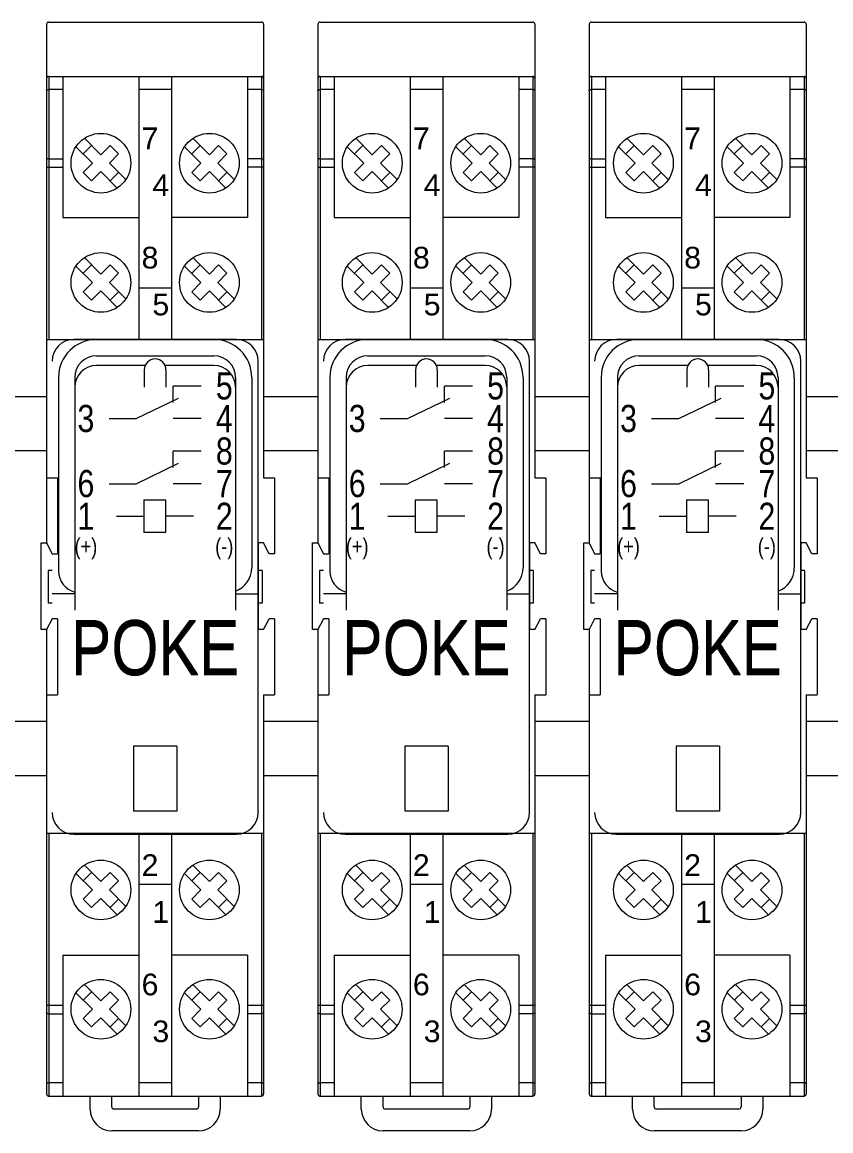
# Model space of a CAD drawing. Header units: millimetres. Extents: x 4137 to 6698, y 1400 to 3585.
# Drawn here: x 5981 to 6055.5, y 2978.6 to 3080.8 of the extents above; entities that cross this region are included whole.
import ezdxf

# ---------------------------------------------------------------- set-up
doc = ezdxf.new("R2010")
doc.units = ezdxf.units.MM
doc.layers.add('000-PI-Oprema', color=30, linetype='Continuous', lineweight=5)
doc.layers.add('000-SI-Oprema', color=30, linetype='Continuous', lineweight=0)
doc.layers.add('002-PI-Kabelska kanalica', color=150, linetype='Continuous')
doc.styles.add('NUOVO', font='txt.shx', dxfattribs={"width": 0.8, "height": 0.8})
doc.styles.get("Standard").update_dxf_attribs({"font": 'arial.ttf'})

msp = doc.modelspace()

# ---------------------------------------------------------------- linework, layer by layer
at = {"layer": '000-PI-Oprema', "color": 0, "linetype": 'ByBlock', "lineweight": 0}
for p, q in [((5997.5, 3047.22), (5994.9, 3047.22)), ((5994.9, 3045.72), (5994.9, 3047.22)), ((6022.5, 3047.22), (6019.9, 3047.22)), ((6019.9, 3045.72), (6019.9, 3047.22)), ((6047.5, 3047.22), (6044.9, 3047.22)), ((6044.9, 3045.72), (6044.9, 3047.22)), ((5991.5, 3044.22), (5995.4, 3046.12)), ((6016.5, 3044.22), (6020.4, 3046.12)), ((6041.5, 3044.22), (6045.4, 3046.12)), ((5989, 3044.22), (5991.5, 3044.22)), ((5997.5, 3044.22), (5994.9, 3044.22)), ((6014, 3044.22), (6016.5, 3044.22)), ((6022.5, 3044.22), (6019.9, 3044.22)), ((6039, 3044.22), (6041.5, 3044.22)), ((6047.5, 3044.22), (6044.9, 3044.22)), ((5997.5, 3041.22), (5994.9, 3041.22)), ((5994.9, 3039.72), (5994.9, 3041.22)), ((6022.5, 3041.22), (6019.9, 3041.22)), ((6019.9, 3039.72), (6019.9, 3041.22)), ((6047.5, 3041.22), (6044.9, 3041.22)), ((6044.9, 3039.72), (6044.9, 3041.22)), ((5991.5, 3038.22), (5995.4, 3040.12)), ((6016.5, 3038.22), (6020.4, 3040.12)), ((6041.5, 3038.22), (6045.4, 3040.12)), ((5989, 3038.22), (5991.5, 3038.22)), ((5997.5, 3038.22), (5994.9, 3038.22)), ((6014, 3038.22), (6016.5, 3038.22)), ((6022.5, 3038.22), (6019.9, 3038.22)), ((6039, 3038.22), (6041.5, 3038.22)), ((6047.5, 3038.22), (6044.9, 3038.22)), ((5992.2, 3036.72), (5992.2, 3033.72)), ((5992.2, 3036.72), (5994.2, 3036.72)), ((5994.2, 3036.72), (5994.2, 3033.72)), ((6017.2, 3036.72), (6017.2, 3033.72)), ((6017.2, 3036.72), (6019.2, 3036.72)), ((6019.2, 3036.72), (6019.2, 3033.72)), ((6042.2, 3036.72), (6042.2, 3033.72)), ((6042.2, 3036.72), (6044.2, 3036.72)), ((6044.2, 3036.72), (6044.2, 3033.72)), ((5989.7, 3035.22), (5992.2, 3035.22)), ((5996.8, 3035.22), (5994.2, 3035.22)), ((6014.7, 3035.22), (6017.2, 3035.22)), ((6021.8, 3035.22), (6019.2, 3035.22)), ((6039.7, 3035.22), (6042.2, 3035.22)), ((6046.8, 3035.22), (6044.2, 3035.22)), ((5994.2, 3033.72), (5992.2, 3033.72)), ((6019.2, 3033.72), (6017.2, 3033.72)), ((6044.2, 3033.72), (6042.2, 3033.72))]:
    msp.add_line(p, q, dxfattribs=at)
at = {"layer": '000-SI-Oprema', "color": 0, "linetype": 'ByBlock', "lineweight": 0}
for p, q in [((5983.25, 3080.57), (5983.25, 3032.77)), ((5983.45, 3080.77), (6003.05, 3080.77)), ((6003.25, 3080.57), (6003.25, 3038.77)), ((6008.25, 3080.57), (6008.25, 3032.77)), ((6008.45, 3080.77), (6028.05, 3080.77)), ((6028.25, 3080.57), (6028.25, 3038.77)), ((6033.25, 3080.57), (6033.25, 3032.77)), ((6033.45, 3080.77), (6053.05, 3080.77)), ((6053.25, 3080.57), (6053.25, 3038.77)), ((5983.45, 3075.77), (5983.45, 3051.52)), ((5983.45, 3075.77), (6003.05, 3075.77)), ((5984.75, 3075.77), (5984.75, 3062.77)), ((5991.75, 3075.77), (5991.75, 3051.52)), ((5994.75, 3075.77), (5994.75, 3051.52)), ((6001.75, 3075.77), (6001.75, 3062.77)), ((6003.05, 3075.77), (6003.05, 3051.52)), ((6008.45, 3075.77), (6008.45, 3051.52)), ((6008.45, 3075.77), (6028.05, 3075.77)), ((6009.75, 3075.77), (6009.75, 3062.77)), ((6016.75, 3075.77), (6016.75, 3051.52)), ((6019.75, 3075.77), (6019.75, 3051.52)), ((6026.75, 3075.77), (6026.75, 3062.77)), ((6028.05, 3075.77), (6028.05, 3051.52)), ((6033.45, 3075.77), (6033.45, 3051.52)), ((6033.45, 3075.77), (6053.05, 3075.77)), ((6034.75, 3075.77), (6034.75, 3062.77)), ((6041.75, 3075.77), (6041.75, 3051.52)), ((6044.75, 3075.77), (6044.75, 3051.52)), ((6051.75, 3075.77), (6051.75, 3062.77)), ((6053.05, 3075.77), (6053.05, 3051.52)), ((5984.75, 3074.55), (5983.45, 3074.55)), ((5994.75, 3074.55), (5991.75, 3074.55)), ((6003.05, 3074.55), (6001.75, 3074.55)), ((6009.75, 3074.55), (6008.45, 3074.55)), ((6019.75, 3074.55), (6016.75, 3074.55)), ((6028.05, 3074.55), (6026.75, 3074.55)), ((6034.75, 3074.55), (6033.45, 3074.55)), ((6044.75, 3074.55), (6041.75, 3074.55)), ((6053.05, 3074.55), (6051.75, 3074.55)), ((5985.95, 3069.28), (5987.47, 3067.77)), ((5986.62, 3068.62), (5987.4, 3069.39)), ((5986.73, 3070.06), (5988.25, 3068.55)), ((5988.25, 3068.55), (5989.1, 3069.39)), ((5989.1, 3069.39), (5989.87, 3068.62)), ((5995.95, 3069.28), (5997.47, 3067.77)), ((5996.62, 3068.62), (5997.4, 3069.39)), ((5996.73, 3070.06), (5998.25, 3068.55)), ((5998.25, 3068.55), (5999.1, 3069.39)), ((5999.1, 3069.39), (5999.87, 3068.62)), ((6010.95, 3069.28), (6012.47, 3067.77)), ((6011.62, 3068.62), (6012.4, 3069.39)), ((6011.73, 3070.06), (6013.25, 3068.55)), ((6013.25, 3068.55), (6014.1, 3069.39)), ((6014.1, 3069.39), (6014.87, 3068.62)), ((6020.95, 3069.28), (6022.47, 3067.77)), ((6021.62, 3068.62), (6022.4, 3069.39)), ((6021.73, 3070.06), (6023.25, 3068.55)), ((6023.25, 3068.55), (6024.1, 3069.39)), ((6024.1, 3069.39), (6024.87, 3068.62)), ((6035.95, 3069.28), (6037.47, 3067.77)), ((6036.62, 3068.62), (6037.4, 3069.39)), ((6036.73, 3070.06), (6038.25, 3068.55)), ((6038.25, 3068.55), (6039.1, 3069.39)), ((6039.1, 3069.39), (6039.87, 3068.62)), ((6045.95, 3069.28), (6047.47, 3067.77)), ((6046.62, 3068.62), (6047.4, 3069.39)), ((6046.73, 3070.06), (6048.25, 3068.55)), ((6048.25, 3068.55), (6049.1, 3069.39)), ((6049.1, 3069.39), (6049.87, 3068.62)), ((5983.45, 3068.18), (5984.75, 3068.18)), ((5989.03, 3067.77), (5989.87, 3068.62)), ((5999.03, 3067.77), (5999.87, 3068.62)), ((6003.05, 3068.18), (6001.75, 3068.18)), ((6008.45, 3068.18), (6009.75, 3068.18)), ((6014.03, 3067.77), (6014.87, 3068.62)), ((6024.03, 3067.77), (6024.87, 3068.62)), ((6028.05, 3068.18), (6026.75, 3068.18)), ((6033.45, 3068.18), (6034.75, 3068.18)), ((6039.03, 3067.77), (6039.87, 3068.62)), ((6049.03, 3067.77), (6049.87, 3068.62)), ((6053.05, 3068.18), (6051.75, 3068.18)), ((5983.25, 3067.39), (5984.75, 3067.39)), ((5986.62, 3066.92), (5987.47, 3067.77)), ((5989.03, 3067.77), (5990.54, 3066.25)), ((5996.62, 3066.92), (5997.47, 3067.77)), ((5999.03, 3067.77), (6000.54, 3066.25)), ((6003.25, 3067.39), (6001.75, 3067.39)), ((6008.25, 3067.39), (6009.75, 3067.39)), ((6011.62, 3066.92), (6012.47, 3067.77)), ((6014.03, 3067.77), (6015.54, 3066.25)), ((6021.62, 3066.92), (6022.47, 3067.77)), ((6024.03, 3067.77), (6025.54, 3066.25)), ((6028.25, 3067.39), (6026.75, 3067.39)), ((6033.25, 3067.39), (6034.75, 3067.39)), ((6036.62, 3066.92), (6037.47, 3067.77)), ((6039.03, 3067.77), (6040.54, 3066.25)), ((6046.62, 3066.92), (6047.47, 3067.77)), ((6049.03, 3067.77), (6050.54, 3066.25)), ((6053.25, 3067.39), (6051.75, 3067.39)), ((5986.62, 3066.92), (5987.4, 3066.14)), ((5987.4, 3066.14), (5988.25, 3066.99)), ((5988.25, 3066.99), (5989.76, 3065.47)), ((5989.1, 3066.14), (5989.87, 3066.92)), ((5996.62, 3066.92), (5997.4, 3066.14)), ((5997.4, 3066.14), (5998.25, 3066.99)), ((5998.25, 3066.99), (5999.76, 3065.47)), ((5999.1, 3066.14), (5999.87, 3066.92)), ((6011.62, 3066.92), (6012.4, 3066.14)), ((6012.4, 3066.14), (6013.25, 3066.99)), ((6013.25, 3066.99), (6014.76, 3065.47)), ((6014.1, 3066.14), (6014.87, 3066.92)), ((6021.62, 3066.92), (6022.4, 3066.14)), ((6022.4, 3066.14), (6023.25, 3066.99)), ((6023.25, 3066.99), (6024.76, 3065.47)), ((6024.1, 3066.14), (6024.87, 3066.92)), ((6036.62, 3066.92), (6037.4, 3066.14)), ((6037.4, 3066.14), (6038.25, 3066.99)), ((6038.25, 3066.99), (6039.76, 3065.47)), ((6039.1, 3066.14), (6039.87, 3066.92)), ((6046.62, 3066.92), (6047.4, 3066.14)), ((6047.4, 3066.14), (6048.25, 3066.99)), ((6048.25, 3066.99), (6049.76, 3065.47)), ((6049.1, 3066.14), (6049.87, 3066.92)), ((5984.75, 3062.77), (5991.75, 3062.77)), ((6001.75, 3062.77), (5994.75, 3062.77)), ((6009.75, 3062.77), (6016.75, 3062.77)), ((6026.75, 3062.77), (6019.75, 3062.77)), ((6034.75, 3062.77), (6041.75, 3062.77)), ((6051.75, 3062.77), (6044.75, 3062.77)), ((5986.73, 3059.06), (5988.25, 3057.55)), ((5996.73, 3059.06), (5998.25, 3057.55)), ((6011.73, 3059.06), (6013.25, 3057.55)), ((6021.73, 3059.06), (6023.25, 3057.55)), ((6036.73, 3059.06), (6038.25, 3057.55)), ((6046.73, 3059.06), (6048.25, 3057.55)), ((5985.95, 3058.28), (5987.47, 3056.77)), ((5986.62, 3057.62), (5987.4, 3058.39)), ((5988.25, 3057.55), (5989.1, 3058.39)), ((5989.1, 3058.39), (5989.87, 3057.62)), ((5995.95, 3058.28), (5997.47, 3056.77)), ((5996.62, 3057.62), (5997.4, 3058.39)), ((5998.25, 3057.55), (5999.1, 3058.39)), ((5999.1, 3058.39), (5999.87, 3057.62)), ((6010.95, 3058.28), (6012.47, 3056.77)), ((6011.62, 3057.62), (6012.4, 3058.39)), ((6013.25, 3057.55), (6014.1, 3058.39)), ((6014.1, 3058.39), (6014.87, 3057.62)), ((6020.95, 3058.28), (6022.47, 3056.77)), ((6021.62, 3057.62), (6022.4, 3058.39)), ((6023.25, 3057.55), (6024.1, 3058.39)), ((6024.1, 3058.39), (6024.87, 3057.62)), ((6035.95, 3058.28), (6037.47, 3056.77)), ((6036.62, 3057.62), (6037.4, 3058.39)), ((6038.25, 3057.55), (6039.1, 3058.39)), ((6039.1, 3058.39), (6039.87, 3057.62)), ((6045.95, 3058.28), (6047.47, 3056.77)), ((6046.62, 3057.62), (6047.4, 3058.39)), ((6048.25, 3057.55), (6049.1, 3058.39)), ((6049.1, 3058.39), (6049.87, 3057.62)), ((5989.03, 3056.77), (5989.87, 3057.62)), ((5999.03, 3056.77), (5999.87, 3057.62)), ((6014.03, 3056.77), (6014.87, 3057.62)), ((6024.03, 3056.77), (6024.87, 3057.62)), ((6039.03, 3056.77), (6039.87, 3057.62)), ((6049.03, 3056.77), (6049.87, 3057.62)), ((5986.62, 3055.92), (5987.47, 3056.77)), ((5986.62, 3055.92), (5987.4, 3055.14)), ((5987.4, 3055.14), (5988.25, 3055.99)), ((5988.25, 3055.99), (5989.76, 3054.47)), ((5989.03, 3056.77), (5990.54, 3055.25)), ((5989.1, 3055.14), (5989.87, 3055.92)), ((5994.75, 3056.25), (5991.75, 3056.25)), ((5996.62, 3055.92), (5997.47, 3056.77)), ((5996.62, 3055.92), (5997.4, 3055.14)), ((5997.4, 3055.14), (5998.25, 3055.99)), ((5998.25, 3055.99), (5999.76, 3054.47)), ((5999.03, 3056.77), (6000.54, 3055.25)), ((5999.1, 3055.14), (5999.87, 3055.92)), ((6011.62, 3055.92), (6012.47, 3056.77)), ((6011.62, 3055.92), (6012.4, 3055.14)), ((6012.4, 3055.14), (6013.25, 3055.99)), ((6013.25, 3055.99), (6014.76, 3054.47)), ((6014.03, 3056.77), (6015.54, 3055.25)), ((6014.1, 3055.14), (6014.87, 3055.92)), ((6019.75, 3056.25), (6016.75, 3056.25)), ((6021.62, 3055.92), (6022.47, 3056.77)), ((6021.62, 3055.92), (6022.4, 3055.14)), ((6022.4, 3055.14), (6023.25, 3055.99)), ((6023.25, 3055.99), (6024.76, 3054.47)), ((6024.03, 3056.77), (6025.54, 3055.25)), ((6024.1, 3055.14), (6024.87, 3055.92)), ((6036.62, 3055.92), (6037.47, 3056.77)), ((6036.62, 3055.92), (6037.4, 3055.14)), ((6037.4, 3055.14), (6038.25, 3055.99)), ((6038.25, 3055.99), (6039.76, 3054.47)), ((6039.03, 3056.77), (6040.54, 3055.25)), ((6039.1, 3055.14), (6039.87, 3055.92)), ((6044.75, 3056.25), (6041.75, 3056.25)), ((6046.62, 3055.92), (6047.47, 3056.77)), ((6046.62, 3055.92), (6047.4, 3055.14)), ((6047.4, 3055.14), (6048.25, 3055.99)), ((6048.25, 3055.99), (6049.76, 3054.47)), ((6049.03, 3056.77), (6050.54, 3055.25)), ((6049.1, 3055.14), (6049.87, 3055.92)), ((5983.25, 3051.52), (6003.25, 3051.52)), ((6000.75, 3051.52), (5985.75, 3051.52)), ((6000.75, 3051.52), (5985.75, 3051.52)), ((5987.85, 3051.52), (5998.65, 3051.52)), ((5987.85, 3051.52), (5998.65, 3051.52)), ((6008.25, 3051.52), (6028.25, 3051.52)), ((6025.75, 3051.52), (6010.75, 3051.52)), ((6025.75, 3051.52), (6010.75, 3051.52)), ((6012.85, 3051.52), (6023.65, 3051.52)), ((6012.85, 3051.52), (6023.65, 3051.52)), ((6033.25, 3051.52), (6053.25, 3051.52)), ((6050.75, 3051.52), (6035.75, 3051.52)), ((6050.75, 3051.52), (6035.75, 3051.52)), ((6037.85, 3051.52), (6048.65, 3051.52)), ((6037.85, 3051.52), (6048.65, 3051.52)), ((5987.85, 3050.02), (5998.65, 3050.02)), ((6012.85, 3050.02), (6023.65, 3050.02)), ((6037.85, 3050.02), (6048.65, 3050.02)), ((5992.33, 3049.12), (5987.85, 3049.12)), ((5992.25, 3048.72), (5992.25, 3047.12)), ((5998.65, 3049.12), (5994.16, 3049.12)), ((5994.25, 3048.72), (5994.25, 3047.12)), ((6002.75, 3007.92), (6002.75, 3049.52)), ((6002.75, 3007.92), (6002.75, 3049.52)), ((6017.33, 3049.12), (6012.85, 3049.12)), ((6017.25, 3048.72), (6017.25, 3047.12)), ((6023.65, 3049.12), (6019.16, 3049.12)), ((6019.25, 3048.72), (6019.25, 3047.12)), ((6027.75, 3007.92), (6027.75, 3049.52)), ((6027.75, 3007.92), (6027.75, 3049.52)), ((6042.33, 3049.12), (6037.85, 3049.12)), ((6042.25, 3048.72), (6042.25, 3047.12)), ((6048.65, 3049.12), (6044.16, 3049.12)), ((6044.25, 3048.72), (6044.25, 3047.12)), ((6052.75, 3007.92), (6052.75, 3049.52)), ((6052.75, 3007.92), (6052.75, 3049.52)), ((5984.35, 3048.02), (5984.35, 3030.17)), ((5985.85, 3048.02), (5985.85, 3030.17)), ((6000.65, 3048.02), (6000.65, 3030.47)), ((6002.15, 3048.02), (6002.15, 3030.47)), ((6009.35, 3048.02), (6009.35, 3030.17)), ((6010.85, 3048.02), (6010.85, 3030.17)), ((6025.65, 3048.02), (6025.65, 3030.47)), ((6027.15, 3048.02), (6027.15, 3030.47)), ((6034.35, 3048.02), (6034.35, 3030.17)), ((6035.85, 3048.02), (6035.85, 3030.17)), ((6050.65, 3048.02), (6050.65, 3030.47)), ((6052.15, 3048.02), (6052.15, 3030.47)), ((5985.85, 3047.12), (5985.85, 3026.57)), ((6000.65, 3047.12), (6000.65, 3026.57)), ((6010.85, 3047.12), (6010.85, 3026.57)), ((6025.65, 3047.12), (6025.65, 3026.57)), ((6035.85, 3047.12), (6035.85, 3026.57)), ((6050.65, 3047.12), (6050.65, 3026.57)), ((5983.25, 3038.77), (5984.25, 3038.77)), ((5984.25, 3038.77), (5984.25, 3031.77)), ((6003.25, 3038.77), (6004.25, 3038.77)), ((6004.25, 3038.77), (6004.25, 3031.77)), ((6008.25, 3038.77), (6009.25, 3038.77)), ((6009.25, 3038.77), (6009.25, 3031.77)), ((6028.25, 3038.77), (6029.25, 3038.77)), ((6029.25, 3038.77), (6029.25, 3031.77)), ((6033.25, 3038.77), (6034.25, 3038.77)), ((6034.25, 3038.77), (6034.25, 3031.77)), ((6053.25, 3038.77), (6054.25, 3038.77)), ((6054.25, 3038.77), (6054.25, 3031.77)), ((5982.75, 3024.77), (5982.75, 3032.77)), ((5982.75, 3032.77), (5983.25, 3032.77)), ((5983.25, 3032.77), (5983.75, 3031.77)), ((6002.75, 3032.77), (6002.75, 3024.77)), ((6003.25, 3032.77), (6002.75, 3032.77)), ((6003.75, 3031.77), (6003.25, 3032.77)), ((6007.75, 3024.77), (6007.75, 3032.77)), ((6007.75, 3032.77), (6008.25, 3032.77)), ((6008.25, 3032.77), (6008.75, 3031.77)), ((6027.75, 3032.77), (6027.75, 3024.77)), ((6028.25, 3032.77), (6027.75, 3032.77)), ((6028.75, 3031.77), (6028.25, 3032.77)), ((6032.75, 3024.77), (6032.75, 3032.77)), ((6032.75, 3032.77), (6033.25, 3032.77)), ((6033.25, 3032.77), (6033.75, 3031.77)), ((6052.75, 3032.77), (6052.75, 3024.77)), ((6053.25, 3032.77), (6052.75, 3032.77)), ((6053.75, 3031.77), (6053.25, 3032.77)), ((5983.75, 3031.77), (5984.25, 3031.77)), ((6004.25, 3031.77), (6003.75, 3031.77)), ((6008.75, 3031.77), (6009.25, 3031.77)), ((6029.25, 3031.77), (6028.75, 3031.77)), ((6033.75, 3031.77), (6034.25, 3031.77)), ((6054.25, 3031.77), (6053.75, 3031.77)), ((5983.4, 3030.22), (5983.4, 3027.22)), ((5983.75, 3030.22), (5983.4, 3030.22)), ((5983.4, 3030.22), (5983.4, 3027.22)), ((5983.75, 3030.22), (5983.4, 3030.22)), ((6003.1, 3030.22), (6002.75, 3030.22)), ((6003.1, 3030.22), (6002.75, 3030.22)), ((6003.1, 3030.22), (6003.1, 3027.22)), ((6003.1, 3030.22), (6003.1, 3027.22)), ((6008.4, 3030.22), (6008.4, 3027.22)), ((6008.75, 3030.22), (6008.4, 3030.22)), ((6008.4, 3030.22), (6008.4, 3027.22)), ((6008.75, 3030.22), (6008.4, 3030.22)), ((6028.1, 3030.22), (6027.75, 3030.22)), ((6028.1, 3030.22), (6027.75, 3030.22)), ((6028.1, 3030.22), (6028.1, 3027.22)), ((6028.1, 3030.22), (6028.1, 3027.22)), ((6033.4, 3030.22), (6033.4, 3027.22)), ((6033.75, 3030.22), (6033.4, 3030.22)), ((6033.4, 3030.22), (6033.4, 3027.22)), ((6033.75, 3030.22), (6033.4, 3030.22)), ((6053.1, 3030.22), (6052.75, 3030.22)), ((6053.1, 3030.22), (6052.75, 3030.22)), ((6053.1, 3030.22), (6053.1, 3027.22)), ((6053.1, 3030.22), (6053.1, 3027.22)), ((5983.75, 3027.22), (5983.4, 3027.22)), ((5983.75, 3027.22), (5983.4, 3027.22)), ((5985.85, 3028.07), (5983.75, 3028.07)), ((6000.65, 3028.07), (6002.75, 3028.07)), ((6003.1, 3027.22), (6002.75, 3027.22)), ((6003.1, 3027.22), (6002.75, 3027.22)), ((6008.75, 3027.22), (6008.4, 3027.22)), ((6008.75, 3027.22), (6008.4, 3027.22)), ((6010.85, 3028.07), (6008.75, 3028.07)), ((6025.65, 3028.07), (6027.75, 3028.07)), ((6028.1, 3027.22), (6027.75, 3027.22)), ((6028.1, 3027.22), (6027.75, 3027.22)), ((6033.75, 3027.22), (6033.4, 3027.22)), ((6033.75, 3027.22), (6033.4, 3027.22)), ((6035.85, 3028.07), (6033.75, 3028.07)), ((6050.65, 3028.07), (6052.75, 3028.07)), ((6053.1, 3027.22), (6052.75, 3027.22)), ((6053.1, 3027.22), (6052.75, 3027.22)), ((5983.75, 3025.77), (5983.25, 3024.77)), ((5984.25, 3025.77), (5983.75, 3025.77)), ((5984.25, 3025.77), (5984.25, 3018.77)), ((6003.25, 3024.77), (6003.75, 3025.77)), ((6004.25, 3025.77), (6003.75, 3025.77)), ((6004.25, 3025.77), (6004.25, 3018.77)), ((6008.75, 3025.77), (6008.25, 3024.77)), ((6009.25, 3025.77), (6008.75, 3025.77)), ((6009.25, 3025.77), (6009.25, 3018.77)), ((6028.25, 3024.77), (6028.75, 3025.77)), ((6029.25, 3025.77), (6028.75, 3025.77)), ((6029.25, 3025.77), (6029.25, 3018.77)), ((6033.75, 3025.77), (6033.25, 3024.77)), ((6034.25, 3025.77), (6033.75, 3025.77)), ((6034.25, 3025.77), (6034.25, 3018.77)), ((6053.25, 3024.77), (6053.75, 3025.77)), ((6054.25, 3025.77), (6053.75, 3025.77)), ((6054.25, 3025.77), (6054.25, 3018.77)), ((5983.25, 3024.77), (5982.75, 3024.77)), ((5983.25, 3024.77), (5983.25, 2981.97)), ((6003.25, 3024.77), (6002.75, 3024.77)), ((6008.25, 3024.77), (6007.75, 3024.77)), ((6008.25, 3024.77), (6008.25, 2981.97)), ((6028.25, 3024.77), (6027.75, 3024.77)), ((6033.25, 3024.77), (6032.75, 3024.77)), ((6033.25, 3024.77), (6033.25, 2981.97)), ((6053.25, 3024.77), (6052.75, 3024.77)), ((5983.25, 3018.77), (5984.25, 3018.77)), ((6003.25, 3018.77), (6003.25, 2981.97)), ((6003.25, 3018.77), (6004.25, 3018.77)), ((6008.25, 3018.77), (6009.25, 3018.77)), ((6028.25, 3018.77), (6028.25, 2981.97)), ((6028.25, 3018.77), (6029.25, 3018.77)), ((6033.25, 3018.77), (6034.25, 3018.77)), ((6053.25, 3018.77), (6053.25, 2981.97)), ((6053.25, 3018.77), (6054.25, 3018.77)), ((5995.25, 3014.02), (5991.25, 3014.02)), ((5991.25, 3014.02), (5991.25, 3008.02)), ((5995.25, 3014.02), (5995.25, 3008.02)), ((6020.25, 3014.02), (6016.25, 3014.02)), ((6016.25, 3014.02), (6016.25, 3008.02)), ((6020.25, 3014.02), (6020.25, 3008.02)), ((6045.25, 3014.02), (6041.25, 3014.02)), ((6041.25, 3014.02), (6041.25, 3008.02)), ((6045.25, 3014.02), (6045.25, 3008.02)), ((5995.25, 3008.02), (5991.25, 3008.02)), ((6020.25, 3008.02), (6016.25, 3008.02)), ((6045.25, 3008.02), (6041.25, 3008.02)), ((5983.25, 3006.02), (6003.25, 3006.02)), ((5983.45, 3006.02), (5983.45, 2981.77)), ((5985.75, 3005.92), (6000.75, 3005.92)), ((5985.75, 3005.92), (6000.75, 3005.92)), ((5991.75, 3006.02), (5991.75, 2981.77)), ((5994.75, 3006.02), (5994.75, 2981.77)), ((6003.05, 3006.02), (6003.05, 2981.77)), ((6008.25, 3006.02), (6028.25, 3006.02)), ((6008.45, 3006.02), (6008.45, 2981.77)), ((6010.75, 3005.92), (6025.75, 3005.92)), ((6010.75, 3005.92), (6025.75, 3005.92)), ((6016.75, 3006.02), (6016.75, 2981.77)), ((6019.75, 3006.02), (6019.75, 2981.77)), ((6028.05, 3006.02), (6028.05, 2981.77)), ((6033.25, 3006.02), (6053.25, 3006.02)), ((6033.45, 3006.02), (6033.45, 2981.77)), ((6035.75, 3005.92), (6050.75, 3005.92)), ((6035.75, 3005.92), (6050.75, 3005.92)), ((6041.75, 3006.02), (6041.75, 2981.77)), ((6044.75, 3006.02), (6044.75, 2981.77)), ((6053.05, 3006.02), (6053.05, 2981.77)), ((5986.73, 3003.06), (5988.25, 3001.55)), ((5996.73, 3003.06), (5998.25, 3001.55)), ((6011.73, 3003.06), (6013.25, 3001.55)), ((6021.73, 3003.06), (6023.25, 3001.55)), ((6036.73, 3003.06), (6038.25, 3001.55)), ((6046.73, 3003.06), (6048.25, 3001.55)), ((5985.95, 3002.28), (5987.47, 3000.77)), ((5986.62, 3001.62), (5987.4, 3002.39)), ((5988.25, 3001.55), (5989.1, 3002.39)), ((5989.03, 3000.77), (5989.87, 3001.62)), ((5989.1, 3002.39), (5989.87, 3001.62)), ((5995.95, 3002.28), (5997.47, 3000.77)), ((5996.62, 3001.62), (5997.4, 3002.39)), ((5998.25, 3001.55), (5999.1, 3002.39)), ((5999.03, 3000.77), (5999.87, 3001.62)), ((5999.1, 3002.39), (5999.87, 3001.62)), ((6010.95, 3002.28), (6012.47, 3000.77)), ((6011.62, 3001.62), (6012.4, 3002.39)), ((6013.25, 3001.55), (6014.1, 3002.39)), ((6014.03, 3000.77), (6014.87, 3001.62)), ((6014.1, 3002.39), (6014.87, 3001.62)), ((6020.95, 3002.28), (6022.47, 3000.77)), ((6021.62, 3001.62), (6022.4, 3002.39)), ((6023.25, 3001.55), (6024.1, 3002.39)), ((6024.03, 3000.77), (6024.87, 3001.62)), ((6024.1, 3002.39), (6024.87, 3001.62)), ((6035.95, 3002.28), (6037.47, 3000.77)), ((6036.62, 3001.62), (6037.4, 3002.39)), ((6038.25, 3001.55), (6039.1, 3002.39)), ((6039.03, 3000.77), (6039.87, 3001.62)), ((6039.1, 3002.39), (6039.87, 3001.62)), ((6045.95, 3002.28), (6047.47, 3000.77)), ((6046.62, 3001.62), (6047.4, 3002.39)), ((6048.25, 3001.55), (6049.1, 3002.39)), ((6049.03, 3000.77), (6049.87, 3001.62)), ((6049.1, 3002.39), (6049.87, 3001.62)), ((5986.62, 2999.92), (5987.47, 3000.77)), ((5989.03, 3000.77), (5990.54, 2999.25)), ((5994.75, 3001.28), (5991.75, 3001.28)), ((5996.62, 2999.92), (5997.47, 3000.77)), ((5999.03, 3000.77), (6000.54, 2999.25)), ((6011.62, 2999.92), (6012.47, 3000.77)), ((6014.03, 3000.77), (6015.54, 2999.25)), ((6019.75, 3001.28), (6016.75, 3001.28)), ((6021.62, 2999.92), (6022.47, 3000.77)), ((6024.03, 3000.77), (6025.54, 2999.25)), ((6036.62, 2999.92), (6037.47, 3000.77)), ((6039.03, 3000.77), (6040.54, 2999.25)), ((6044.75, 3001.28), (6041.75, 3001.28)), ((6046.62, 2999.92), (6047.47, 3000.77)), ((6049.03, 3000.77), (6050.54, 2999.25)), ((5986.62, 2999.92), (5987.4, 2999.14)), ((5987.4, 2999.14), (5988.25, 2999.99)), ((5988.25, 2999.99), (5989.76, 2998.47)), ((5989.1, 2999.14), (5989.87, 2999.92)), ((5996.62, 2999.92), (5997.4, 2999.14)), ((5997.4, 2999.14), (5998.25, 2999.99)), ((5998.25, 2999.99), (5999.76, 2998.47)), ((5999.1, 2999.14), (5999.87, 2999.92)), ((6011.62, 2999.92), (6012.4, 2999.14)), ((6012.4, 2999.14), (6013.25, 2999.99)), ((6013.25, 2999.99), (6014.76, 2998.47)), ((6014.1, 2999.14), (6014.87, 2999.92)), ((6021.62, 2999.92), (6022.4, 2999.14)), ((6022.4, 2999.14), (6023.25, 2999.99)), ((6023.25, 2999.99), (6024.76, 2998.47)), ((6024.1, 2999.14), (6024.87, 2999.92)), ((6036.62, 2999.92), (6037.4, 2999.14)), ((6037.4, 2999.14), (6038.25, 2999.99)), ((6038.25, 2999.99), (6039.76, 2998.47)), ((6039.1, 2999.14), (6039.87, 2999.92)), ((6046.62, 2999.92), (6047.4, 2999.14)), ((6047.4, 2999.14), (6048.25, 2999.99)), ((6048.25, 2999.99), (6049.76, 2998.47)), ((6049.1, 2999.14), (6049.87, 2999.92)), ((5984.75, 2994.77), (5984.75, 2981.77)), ((5984.75, 2994.77), (5991.75, 2994.77)), ((6001.75, 2994.77), (5994.75, 2994.77)), ((6001.75, 2994.77), (6001.75, 2981.77)), ((6009.75, 2994.77), (6009.75, 2981.77)), ((6009.75, 2994.77), (6016.75, 2994.77)), ((6026.75, 2994.77), (6019.75, 2994.77)), ((6026.75, 2994.77), (6026.75, 2981.77)), ((6034.75, 2994.77), (6034.75, 2981.77)), ((6034.75, 2994.77), (6041.75, 2994.77)), ((6051.75, 2994.77), (6044.75, 2994.77)), ((6051.75, 2994.77), (6051.75, 2981.77)), ((5986.62, 2990.62), (5987.4, 2991.39)), ((5986.73, 2992.06), (5988.25, 2990.55)), ((5988.25, 2990.55), (5989.1, 2991.39)), ((5989.1, 2991.39), (5989.87, 2990.62)), ((5996.62, 2990.62), (5997.4, 2991.39)), ((5996.73, 2992.06), (5998.25, 2990.55)), ((5998.25, 2990.55), (5999.1, 2991.39)), ((5999.1, 2991.39), (5999.87, 2990.62)), ((6011.62, 2990.62), (6012.4, 2991.39)), ((6011.73, 2992.06), (6013.25, 2990.55)), ((6013.25, 2990.55), (6014.1, 2991.39)), ((6014.1, 2991.39), (6014.87, 2990.62)), ((6021.62, 2990.62), (6022.4, 2991.39)), ((6021.73, 2992.06), (6023.25, 2990.55)), ((6023.25, 2990.55), (6024.1, 2991.39)), ((6024.1, 2991.39), (6024.87, 2990.62)), ((6036.62, 2990.62), (6037.4, 2991.39)), ((6036.73, 2992.06), (6038.25, 2990.55)), ((6038.25, 2990.55), (6039.1, 2991.39)), ((6039.1, 2991.39), (6039.87, 2990.62)), ((6046.62, 2990.62), (6047.4, 2991.39)), ((6046.73, 2992.06), (6048.25, 2990.55)), ((6048.25, 2990.55), (6049.1, 2991.39)), ((6049.1, 2991.39), (6049.87, 2990.62)), ((5985.95, 2991.28), (5987.47, 2989.77)), ((5989.03, 2989.77), (5989.87, 2990.62)), ((5995.95, 2991.28), (5997.47, 2989.77)), ((5999.03, 2989.77), (5999.87, 2990.62)), ((6010.95, 2991.28), (6012.47, 2989.77)), ((6014.03, 2989.77), (6014.87, 2990.62)), ((6020.95, 2991.28), (6022.47, 2989.77)), ((6024.03, 2989.77), (6024.87, 2990.62)), ((6035.95, 2991.28), (6037.47, 2989.77)), ((6039.03, 2989.77), (6039.87, 2990.62)), ((6045.95, 2991.28), (6047.47, 2989.77)), ((6049.03, 2989.77), (6049.87, 2990.62)), ((5983.25, 2990.14), (5984.75, 2990.14)), ((5983.45, 2989.36), (5984.75, 2989.36)), ((5986.62, 2988.92), (5987.47, 2989.77)), ((5989.03, 2989.77), (5990.54, 2988.25)), ((5996.62, 2988.92), (5997.47, 2989.77)), ((5999.03, 2989.77), (6000.54, 2988.25)), ((6001.75, 2990.14), (6003.25, 2990.14)), ((6003.05, 2989.36), (6001.75, 2989.36)), ((6008.25, 2990.14), (6009.75, 2990.14)), ((6008.45, 2989.36), (6009.75, 2989.36)), ((6011.62, 2988.92), (6012.47, 2989.77)), ((6014.03, 2989.77), (6015.54, 2988.25)), ((6021.62, 2988.92), (6022.47, 2989.77)), ((6024.03, 2989.77), (6025.54, 2988.25)), ((6026.75, 2990.14), (6028.25, 2990.14)), ((6028.05, 2989.36), (6026.75, 2989.36)), ((6033.25, 2990.14), (6034.75, 2990.14)), ((6033.45, 2989.36), (6034.75, 2989.36)), ((6036.62, 2988.92), (6037.47, 2989.77)), ((6039.03, 2989.77), (6040.54, 2988.25)), ((6046.62, 2988.92), (6047.47, 2989.77)), ((6049.03, 2989.77), (6050.54, 2988.25)), ((6051.75, 2990.14), (6053.25, 2990.14)), ((6053.05, 2989.36), (6051.75, 2989.36)), ((5986.62, 2988.92), (5987.4, 2988.14)), ((5987.4, 2988.14), (5988.25, 2988.99)), ((5988.25, 2988.99), (5989.76, 2987.47)), ((5989.1, 2988.14), (5989.87, 2988.92)), ((5996.62, 2988.92), (5997.4, 2988.14)), ((5997.4, 2988.14), (5998.25, 2988.99)), ((5998.25, 2988.99), (5999.76, 2987.47)), ((5999.1, 2988.14), (5999.87, 2988.92)), ((6011.62, 2988.92), (6012.4, 2988.14)), ((6012.4, 2988.14), (6013.25, 2988.99)), ((6013.25, 2988.99), (6014.76, 2987.47)), ((6014.1, 2988.14), (6014.87, 2988.92)), ((6021.62, 2988.92), (6022.4, 2988.14)), ((6022.4, 2988.14), (6023.25, 2988.99)), ((6023.25, 2988.99), (6024.76, 2987.47)), ((6024.1, 2988.14), (6024.87, 2988.92)), ((6036.62, 2988.92), (6037.4, 2988.14)), ((6037.4, 2988.14), (6038.25, 2988.99)), ((6038.25, 2988.99), (6039.76, 2987.47)), ((6039.1, 2988.14), (6039.87, 2988.92)), ((6046.62, 2988.92), (6047.4, 2988.14)), ((6047.4, 2988.14), (6048.25, 2988.99)), ((6048.25, 2988.99), (6049.76, 2987.47)), ((6049.1, 2988.14), (6049.87, 2988.92)), ((5984.75, 2982.98), (5983.45, 2982.98)), ((5994.75, 2982.98), (5991.75, 2982.98)), ((6003.05, 2982.98), (6001.75, 2982.98)), ((6009.75, 2982.98), (6008.45, 2982.98)), ((6019.75, 2982.98), (6016.75, 2982.98)), ((6028.05, 2982.98), (6026.75, 2982.98)), ((6034.75, 2982.98), (6033.45, 2982.98)), ((6044.75, 2982.98), (6041.75, 2982.98)), ((6053.05, 2982.98), (6051.75, 2982.98)), ((5987.25, 2980.57), (5987.25, 2981.77)), ((5989.25, 2980.77), (5989.25, 2981.77)), ((5997.25, 2981.77), (5997.25, 2980.77)), ((5999.25, 2981.77), (5999.25, 2980.57)), ((6012.25, 2980.57), (6012.25, 2981.77)), ((6014.25, 2980.77), (6014.25, 2981.77)), ((6022.25, 2981.77), (6022.25, 2980.77)), ((6024.25, 2981.77), (6024.25, 2980.57)), ((6037.25, 2980.57), (6037.25, 2981.77)), ((6039.25, 2980.77), (6039.25, 2981.77)), ((6047.25, 2981.77), (6047.25, 2980.77)), ((6049.25, 2981.77), (6049.25, 2980.57)), ((5997.05, 2980.57), (5989.45, 2980.57)), ((6022.05, 2980.57), (6014.45, 2980.57)), ((6047.05, 2980.57), (6039.45, 2980.57)), ((5997.25, 2978.57), (5989.25, 2978.57)), ((6022.25, 2978.57), (6014.25, 2978.57)), ((6047.25, 2978.57), (6039.25, 2978.57))]:
    msp.add_line(p, q, dxfattribs=at)
for points in [[(5983.25, 3074.47), (5983.25, 3074.48), (5983.25, 3074.49), (5983.26, 3074.5), (5983.27, 3074.51), (5983.29, 3074.52), (5983.31, 3074.53), (5983.33, 3074.54), (5983.35, 3074.54), (5983.37, 3074.55), (5983.4, 3074.55), (5983.42, 3074.55), (5983.45, 3074.55)], [(6003.25, 3074.47), (6003.25, 3074.48), (6003.24, 3074.49), (6003.23, 3074.5), (6003.22, 3074.51), (6003.21, 3074.52), (6003.19, 3074.53), (6003.17, 3074.54), (6003.15, 3074.54), (6003.12, 3074.55), (6003.1, 3074.55), (6003.07, 3074.55), (6003.05, 3074.55)], [(6008.25, 3074.47), (6008.25, 3074.48), (6008.25, 3074.49), (6008.26, 3074.5), (6008.27, 3074.51), (6008.29, 3074.52), (6008.31, 3074.53), (6008.33, 3074.54), (6008.35, 3074.54), (6008.37, 3074.55), (6008.4, 3074.55), (6008.42, 3074.55), (6008.45, 3074.55)], [(6028.25, 3074.47), (6028.25, 3074.48), (6028.24, 3074.49), (6028.23, 3074.5), (6028.22, 3074.51), (6028.21, 3074.52), (6028.19, 3074.53), (6028.17, 3074.54), (6028.15, 3074.54), (6028.12, 3074.55), (6028.1, 3074.55), (6028.07, 3074.55), (6028.05, 3074.55)], [(6033.25, 3074.47), (6033.25, 3074.48), (6033.25, 3074.49), (6033.26, 3074.5), (6033.27, 3074.51), (6033.29, 3074.52), (6033.31, 3074.53), (6033.33, 3074.54), (6033.35, 3074.54), (6033.37, 3074.55), (6033.4, 3074.55), (6033.42, 3074.55), (6033.45, 3074.55)], [(6053.25, 3074.47), (6053.25, 3074.48), (6053.24, 3074.49), (6053.23, 3074.5), (6053.22, 3074.51), (6053.21, 3074.52), (6053.19, 3074.53), (6053.17, 3074.54), (6053.15, 3074.54), (6053.12, 3074.55), (6053.1, 3074.55), (6053.07, 3074.55), (6053.05, 3074.55)], [(5983.45, 3068.18), (5983.42, 3068.17), (5983.4, 3068.17), (5983.37, 3068.17), (5983.35, 3068.17), (5983.33, 3068.16), (5983.31, 3068.15), (5983.29, 3068.14), (5983.27, 3068.14), (5983.26, 3068.13), (5983.25, 3068.12), (5983.25, 3068.11), (5983.25, 3068.1)], [(6003.05, 3068.18), (6003.07, 3068.17), (6003.1, 3068.17), (6003.12, 3068.17), (6003.15, 3068.17), (6003.17, 3068.16), (6003.19, 3068.15), (6003.21, 3068.14), (6003.22, 3068.14), (6003.23, 3068.13), (6003.24, 3068.12), (6003.25, 3068.11), (6003.25, 3068.1)], [(6008.45, 3068.18), (6008.42, 3068.17), (6008.4, 3068.17), (6008.37, 3068.17), (6008.35, 3068.17), (6008.33, 3068.16), (6008.31, 3068.15), (6008.29, 3068.14), (6008.27, 3068.14), (6008.26, 3068.13), (6008.25, 3068.12), (6008.25, 3068.11), (6008.25, 3068.1)], [(6028.05, 3068.18), (6028.07, 3068.17), (6028.1, 3068.17), (6028.12, 3068.17), (6028.15, 3068.17), (6028.17, 3068.16), (6028.19, 3068.15), (6028.21, 3068.14), (6028.22, 3068.14), (6028.23, 3068.13), (6028.24, 3068.12), (6028.25, 3068.11), (6028.25, 3068.1)], [(6033.45, 3068.18), (6033.42, 3068.17), (6033.4, 3068.17), (6033.37, 3068.17), (6033.35, 3068.17), (6033.33, 3068.16), (6033.31, 3068.15), (6033.29, 3068.14), (6033.27, 3068.14), (6033.26, 3068.13), (6033.25, 3068.12), (6033.25, 3068.11), (6033.25, 3068.1)], [(6053.05, 3068.18), (6053.07, 3068.17), (6053.1, 3068.17), (6053.12, 3068.17), (6053.15, 3068.17), (6053.17, 3068.16), (6053.19, 3068.15), (6053.21, 3068.14), (6053.22, 3068.14), (6053.23, 3068.13), (6053.24, 3068.12), (6053.25, 3068.11), (6053.25, 3068.1)], [(5983.45, 2989.36), (5983.42, 2989.36), (5983.4, 2989.36), (5983.37, 2989.37), (5983.35, 2989.37), (5983.33, 2989.38), (5983.31, 2989.38), (5983.29, 2989.39), (5983.27, 2989.4), (5983.26, 2989.41), (5983.25, 2989.42), (5983.25, 2989.43), (5983.25, 2989.44)], [(6003.25, 2989.44), (6003.25, 2989.43), (6003.24, 2989.42), (6003.23, 2989.41), (6003.22, 2989.4), (6003.21, 2989.39), (6003.19, 2989.38), (6003.17, 2989.38), (6003.15, 2989.37), (6003.12, 2989.37), (6003.1, 2989.36), (6003.07, 2989.36), (6003.05, 2989.36)], [(6008.45, 2989.36), (6008.42, 2989.36), (6008.4, 2989.36), (6008.37, 2989.37), (6008.35, 2989.37), (6008.33, 2989.38), (6008.31, 2989.38), (6008.29, 2989.39), (6008.27, 2989.4), (6008.26, 2989.41), (6008.25, 2989.42), (6008.25, 2989.43), (6008.25, 2989.44)], [(6028.25, 2989.44), (6028.25, 2989.43), (6028.24, 2989.42), (6028.23, 2989.41), (6028.22, 2989.4), (6028.21, 2989.39), (6028.19, 2989.38), (6028.17, 2989.38), (6028.15, 2989.37), (6028.12, 2989.37), (6028.1, 2989.36), (6028.07, 2989.36), (6028.05, 2989.36)], [(6033.45, 2989.36), (6033.42, 2989.36), (6033.4, 2989.36), (6033.37, 2989.37), (6033.35, 2989.37), (6033.33, 2989.38), (6033.31, 2989.38), (6033.29, 2989.39), (6033.27, 2989.4), (6033.26, 2989.41), (6033.25, 2989.42), (6033.25, 2989.43), (6033.25, 2989.44)], [(6053.25, 2989.44), (6053.25, 2989.43), (6053.24, 2989.42), (6053.23, 2989.41), (6053.22, 2989.4), (6053.21, 2989.39), (6053.19, 2989.38), (6053.17, 2989.38), (6053.15, 2989.37), (6053.12, 2989.37), (6053.1, 2989.36), (6053.07, 2989.36), (6053.05, 2989.36)], [(5983.25, 2983.06), (5983.25, 2983.05), (5983.25, 2983.04), (5983.26, 2983.03), (5983.27, 2983.02), (5983.29, 2983.01), (5983.31, 2983.01), (5983.33, 2983), (5983.35, 2982.99), (5983.37, 2982.99), (5983.4, 2982.99), (5983.42, 2982.98), (5983.45, 2982.98)], [(6003.05, 2982.98), (6003.07, 2982.98), (6003.1, 2982.99), (6003.12, 2982.99), (6003.15, 2982.99), (6003.17, 2983), (6003.19, 2983.01), (6003.21, 2983.01), (6003.22, 2983.02), (6003.23, 2983.03), (6003.24, 2983.04), (6003.25, 2983.05), (6003.25, 2983.06)], [(6008.25, 2983.06), (6008.25, 2983.05), (6008.25, 2983.04), (6008.26, 2983.03), (6008.27, 2983.02), (6008.29, 2983.01), (6008.31, 2983.01), (6008.33, 2983), (6008.35, 2982.99), (6008.37, 2982.99), (6008.4, 2982.99), (6008.42, 2982.98), (6008.45, 2982.98)], [(6028.05, 2982.98), (6028.07, 2982.98), (6028.1, 2982.99), (6028.12, 2982.99), (6028.15, 2982.99), (6028.17, 2983), (6028.19, 2983.01), (6028.21, 2983.01), (6028.22, 2983.02), (6028.23, 2983.03), (6028.24, 2983.04), (6028.25, 2983.05), (6028.25, 2983.06)], [(6033.25, 2983.06), (6033.25, 2983.05), (6033.25, 2983.04), (6033.26, 2983.03), (6033.27, 2983.02), (6033.29, 2983.01), (6033.31, 2983.01), (6033.33, 2983), (6033.35, 2982.99), (6033.37, 2982.99), (6033.4, 2982.99), (6033.42, 2982.98), (6033.45, 2982.98)], [(6053.05, 2982.98), (6053.07, 2982.98), (6053.1, 2982.99), (6053.12, 2982.99), (6053.15, 2982.99), (6053.17, 2983), (6053.19, 2983.01), (6053.21, 2983.01), (6053.22, 2983.02), (6053.23, 2983.03), (6053.24, 2983.04), (6053.25, 2983.05), (6053.25, 2983.06)]]:
    msp.add_lwpolyline(points, dxfattribs=at)
at = {"layer": '000-SI-Oprema', "color": 0, "linetype": 'ByBlock', "lineweight": 0, "ltscale": 0.25}
for points in [[(5983.41, 2981.77), (6003.05, 2981.77)], [(6008.41, 2981.77), (6028.05, 2981.77)], [(6033.41, 2981.77), (6053.05, 2981.77)]]:
    msp.add_lwpolyline(points, dxfattribs=at)
at = {"layer": '000-SI-Oprema', "color": 0, "linetype": 'ByBlock', "lineweight": 0}
for centre in [(5988.25, 3067.77), (5998.25, 3067.77), (6013.25, 3067.77), (6023.25, 3067.77), (6038.25, 3067.77), (6048.25, 3067.77), (5988.25, 3056.77), (5998.25, 3056.77), (6013.25, 3056.77), (6023.25, 3056.77), (6038.25, 3056.77), (6048.25, 3056.77), (5988.25, 3000.77), (5998.25, 3000.77), (6013.25, 3000.77), (6023.25, 3000.77), (6038.25, 3000.77), (6048.25, 3000.77), (5988.25, 2989.77), (5998.25, 2989.77), (6013.25, 2989.77), (6023.25, 2989.77), (6038.25, 2989.77), (6048.25, 2989.77)]:
    msp.add_circle(centre, 2.75, dxfattribs=at)
for centre, radius, start, end in [((5983.45, 3080.57), 0.2, 90, 180), ((6003.05, 3080.57), 0.2, 0, 90), ((6008.45, 3080.57), 0.2, 90, 180), ((6028.05, 3080.57), 0.2, 0, 90), ((6033.45, 3080.57), 0.2, 90, 180), ((6053.05, 3080.57), 0.2, 0, 90), ((5983.45, 3075.57), 0.2, 90, 180), ((6003.05, 3075.57), 0.2, 0, 90), ((6008.45, 3075.57), 0.2, 90, 180), ((6028.05, 3075.57), 0.2, 0, 90), ((6033.45, 3075.57), 0.2, 90, 180), ((6053.05, 3075.57), 0.2, 0, 90), ((5985.75, 3049.52), 2, 90, 180), ((5985.75, 3049.52), 2, 90, 180), ((5987.85, 3048.02), 3.5, 90, 180), ((5998.65, 3048.02), 3.5, 0, 90), ((6000.75, 3049.52), 2, 0, 90), ((6000.75, 3049.52), 2, 0, 90), ((6010.75, 3049.52), 2, 90, 180), ((6010.75, 3049.52), 2, 90, 180), ((6012.85, 3048.02), 3.5, 90, 180), ((6023.65, 3048.02), 3.5, 0, 90), ((6025.75, 3049.52), 2, 0, 90), ((6025.75, 3049.52), 2, 0, 90), ((6035.75, 3049.52), 2, 90, 180), ((6035.75, 3049.52), 2, 90, 180), ((6037.85, 3048.02), 3.5, 90, 180), ((6048.65, 3048.02), 3.5, 0, 90), ((6050.75, 3049.52), 2, 0, 90), ((6050.75, 3049.52), 2, 0, 90), ((5987.85, 3048.02), 2, 90, 180), ((5993.25, 3048.72), 1, 0, 180), ((5998.65, 3048.02), 2, 0, 90), ((6012.85, 3048.02), 2, 90, 180), ((6018.25, 3048.72), 1, 0, 180), ((6023.65, 3048.02), 2, 0, 90), ((6037.85, 3048.02), 2, 90, 180), ((6043.25, 3048.72), 1, 0, 180), ((6048.65, 3048.02), 2, 0, 90), ((5987.85, 3047.12), 2, 90, 180), ((5998.65, 3047.12), 2, 0, 90), ((6012.85, 3047.12), 2, 90, 180), ((6023.65, 3047.12), 2, 0, 90), ((6037.85, 3047.12), 2, 90, 180), ((6048.65, 3047.12), 2, 0, 90), ((5999.85, 3030.47), 2.3, 290.3544, 0), ((6024.85, 3030.47), 2.3, 290.3544, 0), ((6049.85, 3030.47), 2.3, 290.3544, 0), ((5986.35, 3030.17), 2, 180, 255.5225), ((6011.35, 3030.17), 2, 180, 255.5225), ((6036.35, 3030.17), 2, 180, 255.5225), ((5985.75, 3007.92), 2, 180, 270), ((5985.75, 3007.92), 2, 180, 270), ((6000.75, 3007.92), 2, 270, 0), ((6000.75, 3007.92), 2, 270, 0), ((6010.75, 3007.92), 2, 180, 270), ((6010.75, 3007.92), 2, 180, 270), ((6025.75, 3007.92), 2, 270, 0), ((6025.75, 3007.92), 2, 270, 0), ((6035.75, 3007.92), 2, 180, 270), ((6035.75, 3007.92), 2, 180, 270), ((6050.75, 3007.92), 2, 270, 0), ((6050.75, 3007.92), 2, 270, 0), ((5983.45, 2981.97), 0.2, 180, 270), ((6003.05, 2981.97), 0.2, 270, 0), ((6008.45, 2981.97), 0.2, 180, 270), ((6028.05, 2981.97), 0.2, 270, 0), ((6033.45, 2981.97), 0.2, 180, 270), ((6053.05, 2981.97), 0.2, 270, 0), ((5989.25, 2980.57), 2, 180, 270), ((5989.45, 2980.77), 0.2, 180, 270), ((5997.05, 2980.77), 0.2, 270, 0), ((5997.25, 2980.57), 2, 270, 0), ((6014.25, 2980.57), 2, 180, 270), ((6014.45, 2980.77), 0.2, 180, 270), ((6022.05, 2980.77), 0.2, 270, 0), ((6022.25, 2980.57), 2, 270, 0), ((6039.25, 2980.57), 2, 180, 270), ((6039.45, 2980.77), 0.2, 180, 270), ((6047.05, 2980.77), 0.2, 270, 0), ((6047.25, 2980.57), 2, 270, 0)]:
    msp.add_arc(centre, radius, start, end, dxfattribs=at)
at = {"layer": '002-PI-Kabelska kanalica', "color": 0, "linetype": 'ByBlock', "lineweight": 0, "ltscale": 0.25}
for p, q in [((5978.25, 3046.27), (5983.25, 3046.27)), ((6003.25, 3046.27), (6008.25, 3046.27)), ((6028.25, 3046.27), (6033.25, 3046.27)), ((6053.25, 3046.27), (6058.25, 3046.27)), ((5978.25, 3041.27), (5983.25, 3041.27)), ((6003.25, 3041.27), (6008.25, 3041.27)), ((6028.25, 3041.27), (6033.25, 3041.27)), ((6053.25, 3041.27), (6058.25, 3041.27)), ((5978.25, 3016.32), (5983.25, 3016.32)), ((6003.25, 3016.32), (6008.25, 3016.32)), ((6028.25, 3016.32), (6033.25, 3016.32)), ((6053.25, 3016.32), (6058.25, 3016.32)), ((5978.25, 3011.32), (5983.25, 3011.32)), ((6003.25, 3011.32), (6008.25, 3011.32)), ((6028.25, 3011.32), (6033.25, 3011.32)), ((6053.25, 3011.32), (6058.25, 3011.32))]:
    msp.add_line(p, q, dxfattribs=at)

# ---------------------------------------------------------------- texts
at = {"layer": '000-PI-Oprema', "color": 0, "linetype": 'ByBlock', "lineweight": 0, "attachment_point": 5, "style": 'NUOVO'}
for s, width, heights, insert, char_height in [('{\\fArial|b0|i0|c238|p34;5}', 4.25, [2.89], (5999.62, 3047.22), 2.5), ('{\\fArial|b0|i0|c238|p34;5}', 4.25, [2.89], (6024.62, 3047.22), 2.5), ('{\\fArial|b0|i0|c238|p34;5}', 4.25, [2.89], (6049.62, 3047.22), 2.5), ('{\\fArial|b0|i0|c238|p34;3}', 4.25, [2.89], (5986.87, 3044.22), 2.5), ('{\\fArial|b0|i0|c238|p34;4}', 4.25, [2.89], (5999.62, 3044.22), 2.5), ('{\\fArial|b0|i0|c238|p34;3}', 4.25, [2.89], (6011.87, 3044.22), 2.5), ('{\\fArial|b0|i0|c238|p34;4}', 4.25, [2.89], (6024.62, 3044.22), 2.5), ('{\\fArial|b0|i0|c238|p34;3}', 4.25, [2.89], (6036.87, 3044.22), 2.5), ('{\\fArial|b0|i0|c238|p34;4}', 4.25, [2.89], (6049.62, 3044.22), 2.5), ('{\\fArial|b0|i0|c238|p34;8}', 4.25, [2.89], (5999.62, 3041.22), 2.5), ('{\\fArial|b0|i0|c238|p34;8}', 4.25, [2.89], (6024.62, 3041.22), 2.5), ('{\\fArial|b0|i0|c238|p34;8}', 4.25, [2.89], (6049.62, 3041.22), 2.5), ('{\\fArial|b0|i0|c238|p34;6}', 4.25, [2.89], (5986.87, 3038.22), 2.5), ('{\\fArial|b0|i0|c238|p34;7}', 4.25, [2.89], (5999.62, 3038.22), 2.5), ('{\\fArial|b0|i0|c238|p34;6}', 4.25, [2.89], (6011.87, 3038.22), 2.5), ('{\\fArial|b0|i0|c238|p34;7}', 4.25, [2.89], (6024.62, 3038.22), 2.5), ('{\\fArial|b0|i0|c238|p34;6}', 4.25, [2.89], (6036.87, 3038.22), 2.5), ('{\\fArial|b0|i0|c238|p34;7}', 4.25, [2.89], (6049.62, 3038.22), 2.5), ('{\\fArial|b0|i0|c238|p34;1}', 4.25, [2.89], (5986.87, 3035.22), 2.5), ('{\\fArial|b0|i0|c238|p34;2}', 4.25, [2.89], (5999.62, 3035.22), 2.5), ('{\\fArial|b0|i0|c238|p34;1}', 4.25, [2.89], (6011.87, 3035.22), 2.5), ('{\\fArial|b0|i0|c238|p34;2}', 4.25, [2.89], (6024.62, 3035.22), 2.5), ('{\\fArial|b0|i0|c238|p34;1}', 4.25, [2.89], (6036.87, 3035.22), 2.5), ('{\\fArial|b0|i0|c238|p34;2}', 4.25, [2.89], (6049.62, 3035.22), 2.5), ('{\\fArial|b0|i0|c238|p34;(+)}', 4.25, [2.89], (5986.87, 3032.22), 1.5), ('{\\fArial|b0|i0|c238|p34;(-)}', 4.25, [2.89], (5999.62, 3032.22), 1.5), ('{\\fArial|b0|i0|c238|p34;(+)}', 4.25, [2.89], (6011.87, 3032.22), 1.5), ('{\\fArial|b0|i0|c238|p34;(-)}', 4.25, [2.89], (6024.62, 3032.22), 1.5), ('{\\fArial|b0|i0|c238|p34;(+)}', 4.25, [2.89], (6036.87, 3032.22), 1.5), ('{\\fArial|b0|i0|c238|p34;(-)}', 4.25, [2.89], (6049.62, 3032.22), 1.5), ('{\\fArial|b0|i0|c238|p34;POK\\fArial|b0|i0|c0|p34;E}', 17, [0], (5993.25, 3023.12), 5), ('{\\fArial|b0|i0|c238|p34;POK\\fArial|b0|i0|c0|p34;E}', 17, [0], (6018.25, 3023.12), 5), ('{\\fArial|b0|i0|c238|p34;POK\\fArial|b0|i0|c0|p34;E}', 17, [0], (6043.25, 3023.12), 5)]:
    msp.add_mtext_dynamic_manual_height_columns(s, width=width, gutter_width=4, heights=heights, dxfattribs=dict(at, insert=insert, char_height=char_height))
at = {"layer": '000-SI-Oprema', "color": 0, "linetype": 'ByBlock', "lineweight": 0, "char_height": 1.9995, "width": 2.5471}
for s, insert, attachment_point in [('{\\fArial|b0|i0|c0|p34;7}', (5992, 3071.06), 1), ('{\\fArial|b0|i0|c0|p34;7}', (6017, 3071.06), 1), ('{\\fArial|b0|i0|c0|p34;7}', (6042, 3071.06), 1), ('{\\fArial|b0|i0|c0|p34;4}', (5994.55, 3066.74), 3), ('{\\fArial|b0|i0|c0|p34;4}', (6019.55, 3066.74), 3), ('{\\fArial|b0|i0|c0|p34;4}', (6044.55, 3066.74), 3), ('{\\fArial|b0|i0|c0|p34;8}', (5992, 3060.06), 1), ('{\\fArial|b0|i0|c0|p34;8}', (6017, 3060.06), 1), ('{\\fArial|b0|i0|c0|p34;8}', (6042, 3060.06), 1), ('{\\fArial|b0|i0|c0|p34;5}', (5994.55, 3055.74), 3), ('{\\fArial|b0|i0|c0|p34;5}', (6019.55, 3055.74), 3), ('{\\fArial|b0|i0|c0|p34;5}', (6044.55, 3055.74), 3), ('{\\fArial|b0|i0|c0|p34;2}', (5992, 3004.06), 1), ('{\\fArial|b0|i0|c0|p34;2}', (6017, 3004.06), 1), ('{\\fArial|b0|i0|c0|p34;2}', (6042, 3004.06), 1), ('{\\fArial|b0|i0|c0|p34;1}', (5994.55, 2999.74), 3), ('{\\fArial|b0|i0|c0|p34;1}', (6019.55, 2999.74), 3), ('{\\fArial|b0|i0|c0|p34;1}', (6044.55, 2999.74), 3), ('{\\fArial|b0|i0|c0|p34;6}', (5992, 2993.06), 1), ('{\\fArial|b0|i0|c0|p34;6}', (6017, 2993.06), 1), ('{\\fArial|b0|i0|c0|p34;6}', (6042, 2993.06), 1), ('{\\fArial|b0|i0|c0|p34;3}', (5994.55, 2988.74), 3), ('{\\fArial|b0|i0|c0|p34;3}', (6019.55, 2988.74), 3), ('{\\fArial|b0|i0|c0|p34;3}', (6044.55, 2988.74), 3)]:
    msp.add_mtext(s, dxfattribs=dict(at, insert=insert, attachment_point=attachment_point))
at = {"layer": '000-SI-Oprema', "color": 0, "linetype": 'ByBlock', "lineweight": 0, "char_height": 5, "attachment_point": 5, "style": 'NUOVO'}
for insert in [(5993.25, 3023.02), (6018.25, 3023.02), (6043.25, 3023.02)]:
    msp.add_mtext_dynamic_manual_height_columns('{\\fArial|b0|i0|c238|p34;POK\\fArial|b0|i0|c0|p34;E}', width=17, gutter_width=4, heights=[0], dxfattribs=dict(at, insert=insert))

doc.saveas('drawing.dxf')
